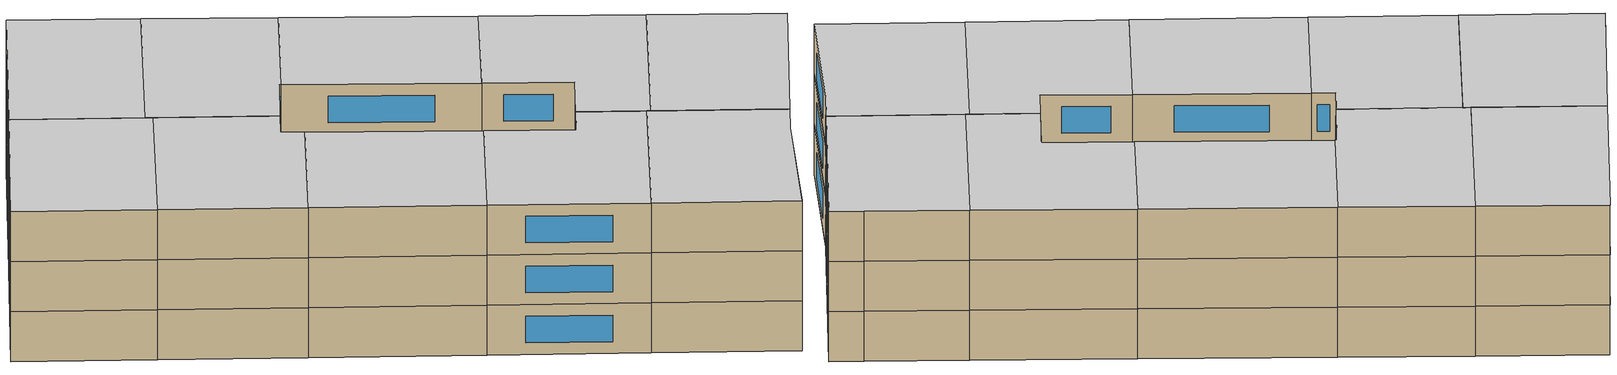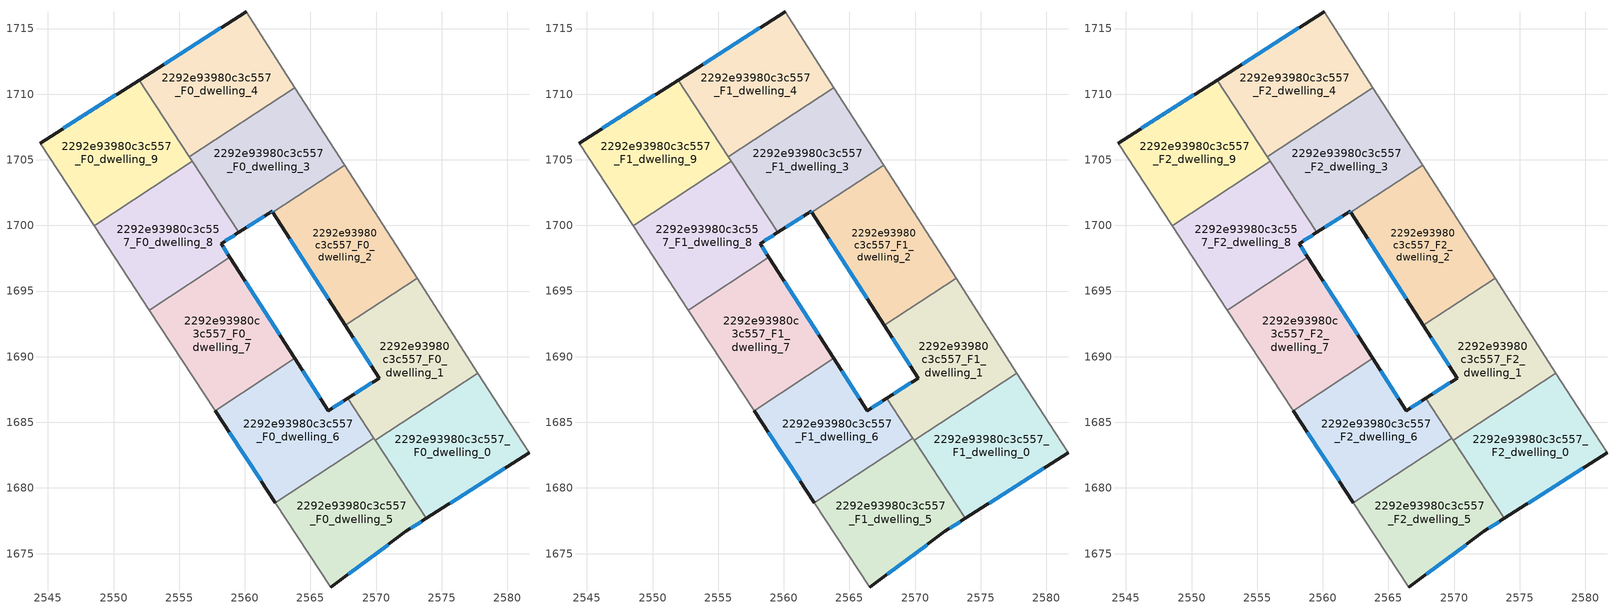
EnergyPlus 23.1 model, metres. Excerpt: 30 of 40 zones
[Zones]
2292e93980c3c557_F0_dwelling_0
 floor ground (EU_floor_Construction): 2577.75,1688.75 2580.68,1684.2 2581.65,1682.67 2573.82,1677.68 2569.93,1683.63 z0
 wall outside (EU_wall_Construction): 2573.82,1677.68 2581.65,1682.67 z0:3
 wall adiabatic (EU_wall_Construction): 2581.65,1682.67 2580.68,1684.2 2577.75,1688.75 z0:3
 wall to 2292e93980c3c557_F0_dwelling_5 (EU_wall_Construction): 2569.93,1683.63 2573.82,1677.68 z0:3
 wall to 2292e93980c3c557_F0_dwelling_1 (EU_wall_Construction): 2577.75,1688.75 2569.93,1683.63 z0:3
 window (EU_Window_Construction): 2575.66,1678.85 2579.81,1681.5 z0.7:2.3
2292e93980c3c557_F0_dwelling_1
 floor ground (EU_floor_Construction): 2573.13,1695.96 2577.75,1688.75 2569.93,1683.63 2567.83,1686.83 2570.24,1688.37 2567.66,1692.39 z0
 wall outside (EU_wall_Construction): 2567.66,1692.39 2570.24,1688.37 2567.83,1686.83 z0:3
 wall adiabatic (EU_wall_Construction): 2577.75,1688.75 2573.13,1695.96 z0:3
 wall to 2292e93980c3c557_F0_dwelling_2 (EU_wall_Construction): 2573.13,1695.96 2567.66,1692.39 z0:3
 wall to 2292e93980c3c557_F0_dwelling_6 (EU_wall_Construction): 2567.83,1686.83 2569.81,1683.8 z0:3
 wall to 2292e93980c3c557_F0_dwelling_5 (EU_wall_Construction): 2569.81,1683.8 2569.93,1683.63 z0:3
 window (EU_Window_Construction): 2569.67,1688.01 2568.39,1687.19 / 2568.27,1691.44 2569.63,1689.31 z0.7:2.3
2292e93980c3c557_F0_dwelling_2
 floor ground (EU_floor_Construction): 2567.6,1704.58 2573.13,1695.96 2567.66,1692.39 2562.14,1701 z0
 wall outside (EU_wall_Construction): 2562.14,1701 2567.66,1692.39 z0:3
 wall adiabatic (EU_wall_Construction): 2573.13,1695.96 2567.6,1704.58 z0:3
 wall to 2292e93980c3c557_F0_dwelling_3 (EU_wall_Construction): 2567.6,1704.58 2562.14,1701 z0:3
 window (EU_Window_Construction): 2563.44,1698.98 2566.37,1694.41 z0.7:2.3
2292e93980c3c557_F0_dwelling_3
 floor ground (EU_floor_Construction): 2563.81,1710.49 2567.6,1704.58 2562.14,1701 2562.08,1701.09 2559.55,1699.47 2555.78,1705.23 z0
 wall outside (EU_wall_Construction): 2559.55,1699.47 2562.08,1701.09 2562.14,1701 z0:3
 wall adiabatic (EU_wall_Construction): 2567.6,1704.58 2563.81,1710.49 z0:3
 wall to 2292e93980c3c557_F0_dwelling_4 (EU_wall_Construction): 2563.81,1710.49 2555.78,1705.23 z0:3
 wall to 2292e93980c3c557_F0_dwelling_8 (EU_wall_Construction): 2556.01,1704.88 2559.55,1699.47 z0:3
 wall to 2292e93980c3c557_F0_dwelling_9 (EU_wall_Construction): 2555.78,1705.23 2556.01,1704.88 z0:3
 window (EU_Window_Construction): 2562.1,1701.07 2562.13,1701.02 / 2560.14,1699.85 2561.49,1700.71 z0.7:2.3
2292e93980c3c557_F0_dwelling_4
 floor ground (EU_floor_Construction): 2560.1,1716.27 2563.81,1710.49 2555.78,1705.23 2551.95,1711.08 z0
 wall outside (EU_wall_Construction): 2560.1,1716.27 2551.95,1711.08 z0:3
 wall adiabatic (EU_wall_Construction): 2563.81,1710.49 2560.1,1716.27 z0:3
 wall to 2292e93980c3c557_F0_dwelling_9 (EU_wall_Construction): 2551.95,1711.08 2555.78,1705.23 z0:3
 window (EU_Window_Construction): 2558.18,1715.05 2553.86,1712.3 z0.7:2.3
2292e93980c3c557_F0_dwelling_5
 floor ground (EU_floor_Construction): 2569.81,1683.8 2573.82,1677.68 2572.26,1676.69 2566.54,1672.45 2562.32,1678.89 z0
 wall outside (EU_wall_Construction): 2566.54,1672.45 2572.26,1676.69 2573.82,1677.68 z0:3
 wall adiabatic (EU_wall_Construction): 2562.32,1678.89 2566.54,1672.45 z0:3
 wall to 2292e93980c3c557_F0_dwelling_6 (EU_wall_Construction): 2569.81,1683.8 2562.32,1678.89 z0:3
 window (EU_Window_Construction): 2572.63,1676.92 2573.46,1677.45 / 2567.89,1673.44 2570.92,1675.69 z0.7:2.3
2292e93980c3c557_F0_dwelling_6
 floor ground (EU_floor_Construction): 2567.83,1686.83 2569.81,1683.8 2562.32,1678.89 2557.73,1685.9 2563.81,1689.87 2566.36,1685.89 z0
 wall outside (EU_wall_Construction): 2567.83,1686.83 2566.36,1685.89 2563.81,1689.87 / 2557.73,1685.9 2562.32,1678.89 z0:3
 wall to 2292e93980c3c557_F0_dwelling_7 (EU_wall_Construction): 2563.81,1689.87 2557.73,1685.9 z0:3
 window (EU_Window_Construction): 2567.48,1686.61 2566.7,1686.11 / 2558.81,1684.25 2561.24,1680.54 / 2565.76,1686.83 2564.41,1688.94 z0.7:2.3
2292e93980c3c557_F0_dwelling_7
 floor ground (EU_floor_Construction): 2558.87,1697.58 2563.81,1689.87 2557.73,1685.9 2552.72,1693.55 z0
 wall outside (EU_wall_Construction): 2563.81,1689.87 2558.87,1697.58 z0:3
 wall adiabatic (EU_wall_Construction): 2552.72,1693.55 2557.73,1685.9 z0:3
 wall to 2292e93980c3c557_F0_dwelling_8 (EU_wall_Construction): 2558.87,1697.58 2552.72,1693.55 z0:3
 window (EU_Window_Construction): 2562.65,1691.68 2560.03,1695.77 z0.7:2.3
2292e93980c3c557_F0_dwelling_8
 floor ground (EU_floor_Construction): 2556.01,1704.88 2559.55,1699.47 2558.2,1698.62 2558.87,1697.58 2552.72,1693.55 2548.52,1699.98 z0
 wall outside (EU_wall_Construction): 2558.87,1697.58 2558.2,1698.62 2559.55,1699.47 z0:3
 wall adiabatic (EU_wall_Construction): 2548.52,1699.98 2552.72,1693.55 z0:3
 wall to 2292e93980c3c557_F0_dwelling_9 (EU_wall_Construction): 2556,1704.88 2548.51,1699.98 z0:3
 window (EU_Window_Construction): 2558.52,1698.82 2559.23,1699.27 / 2558.71,1697.82 2558.36,1698.37 z0.7:2.3
2292e93980c3c557_F0_dwelling_9
 floor ground (EU_floor_Construction): 2551.95,1711.08 2556.01,1704.88 2548.52,1699.98 2544.4,1706.26 z0
 wall outside (EU_wall_Construction): 2551.95,1711.08 2544.4,1706.26 z0:3
 wall adiabatic (EU_wall_Construction): 2544.4,1706.26 2548.52,1699.98 z0:3
 window (EU_Window_Construction): 2550.17,1709.95 2546.17,1707.39 z0.7:2.3
2292e93980c3c557_F1_dwelling_0
 floor to 2292e93980c3c557_F0_dwelling_0 (EU_floor_Construction): 2577.75,1688.75 2580.68,1684.2 2581.65,1682.67 2573.82,1677.68 2569.93,1683.63 z3
 wall outside (EU_wall_Construction): 2573.82,1677.68 2581.65,1682.67 z3:6
 wall adiabatic (EU_wall_Construction): 2581.65,1682.67 2580.68,1684.2 2577.75,1688.75 z3:6
 wall to 2292e93980c3c557_F1_dwelling_5 (EU_wall_Construction): 2569.93,1683.63 2573.82,1677.68 z3:6
 wall to 2292e93980c3c557_F1_dwelling_1 (EU_wall_Construction): 2577.75,1688.75 2569.93,1683.63 z3:6
 window (EU_Window_Construction): 2575.66,1678.85 2579.81,1681.5 z3.7:5.3
2292e93980c3c557_F1_dwelling_1
 floor to 2292e93980c3c557_F0_dwelling_1 (EU_floor_Construction): 2573.13,1695.96 2577.75,1688.75 2569.93,1683.63 2567.83,1686.83 2570.24,1688.37 2567.66,1692.39 z3
 wall outside (EU_wall_Construction): 2567.66,1692.39 2570.24,1688.37 2567.83,1686.83 z3:6
 wall adiabatic (EU_wall_Construction): 2577.75,1688.75 2573.13,1695.96 z3:6
 wall to 2292e93980c3c557_F1_dwelling_2 (EU_wall_Construction): 2573.13,1695.96 2567.66,1692.39 z3:6
 wall to 2292e93980c3c557_F1_dwelling_6 (EU_wall_Construction): 2567.83,1686.83 2569.81,1683.8 z3:6
 wall to 2292e93980c3c557_F1_dwelling_5 (EU_wall_Construction): 2569.81,1683.8 2569.93,1683.63 z3:6
 window (EU_Window_Construction): 2569.67,1688.01 2568.39,1687.19 / 2568.27,1691.44 2569.63,1689.31 z3.7:5.3
2292e93980c3c557_F1_dwelling_2
 floor to 2292e93980c3c557_F0_dwelling_2 (EU_floor_Construction): 2567.6,1704.58 2573.13,1695.96 2567.66,1692.39 2562.14,1701 z3
 wall outside (EU_wall_Construction): 2562.14,1701 2567.66,1692.39 z3:6
 wall adiabatic (EU_wall_Construction): 2573.13,1695.96 2567.6,1704.58 z3:6
 wall to 2292e93980c3c557_F1_dwelling_3 (EU_wall_Construction): 2567.6,1704.58 2562.14,1701 z3:6
 window (EU_Window_Construction): 2563.44,1698.98 2566.37,1694.41 z3.7:5.3
2292e93980c3c557_F1_dwelling_3
 floor to 2292e93980c3c557_F0_dwelling_3 (EU_floor_Construction): 2563.81,1710.49 2567.6,1704.58 2562.14,1701 2562.08,1701.09 2559.55,1699.47 2555.78,1705.23 z3
 wall outside (EU_wall_Construction): 2559.55,1699.47 2562.08,1701.09 2562.14,1701 z3:6
 wall adiabatic (EU_wall_Construction): 2567.6,1704.58 2563.81,1710.49 z3:6
 wall to 2292e93980c3c557_F1_dwelling_4 (EU_wall_Construction): 2563.81,1710.49 2555.78,1705.23 z3:6
 wall to 2292e93980c3c557_F1_dwelling_8 (EU_wall_Construction): 2556.01,1704.88 2559.55,1699.47 z3:6
 wall to 2292e93980c3c557_F1_dwelling_9 (EU_wall_Construction): 2555.78,1705.23 2556.01,1704.88 z3:6
 window (EU_Window_Construction): 2562.1,1701.07 2562.13,1701.02 / 2560.14,1699.85 2561.49,1700.71 z3.7:5.3
2292e93980c3c557_F1_dwelling_4
 floor to 2292e93980c3c557_F0_dwelling_4 (EU_floor_Construction): 2560.1,1716.27 2563.81,1710.49 2555.78,1705.23 2551.95,1711.08 z3
 wall outside (EU_wall_Construction): 2560.1,1716.27 2551.95,1711.08 z3:6
 wall adiabatic (EU_wall_Construction): 2563.81,1710.49 2560.1,1716.27 z3:6
 wall to 2292e93980c3c557_F1_dwelling_9 (EU_wall_Construction): 2551.95,1711.08 2555.78,1705.23 z3:6
 window (EU_Window_Construction): 2558.18,1715.05 2553.86,1712.3 z3.7:5.3
2292e93980c3c557_F1_dwelling_5
 floor to 2292e93980c3c557_F0_dwelling_5 (EU_floor_Construction): 2569.81,1683.8 2573.82,1677.68 2572.26,1676.69 2566.54,1672.45 2562.32,1678.89 z3
 wall outside (EU_wall_Construction): 2566.54,1672.45 2572.26,1676.69 2573.82,1677.68 z3:6
 wall adiabatic (EU_wall_Construction): 2562.32,1678.89 2566.54,1672.45 z3:6
 wall to 2292e93980c3c557_F1_dwelling_6 (EU_wall_Construction): 2569.81,1683.8 2562.32,1678.89 z3:6
 window (EU_Window_Construction): 2572.63,1676.92 2573.46,1677.45 / 2567.89,1673.44 2570.92,1675.69 z3.7:5.3
2292e93980c3c557_F1_dwelling_6
 floor to 2292e93980c3c557_F0_dwelling_6 (EU_floor_Construction): 2567.83,1686.83 2569.81,1683.8 2562.32,1678.89 2557.73,1685.9 2563.81,1689.87 2566.36,1685.89 z3
 wall outside (EU_wall_Construction): 2567.83,1686.83 2566.36,1685.89 2563.81,1689.87 / 2557.73,1685.9 2562.32,1678.89 z3:6
 wall to 2292e93980c3c557_F1_dwelling_7 (EU_wall_Construction): 2563.81,1689.87 2557.73,1685.9 z3:6
 window (EU_Window_Construction): 2567.48,1686.61 2566.7,1686.11 / 2558.81,1684.25 2561.24,1680.54 / 2565.76,1686.83 2564.41,1688.94 z3.7:5.3
2292e93980c3c557_F1_dwelling_7
 floor to 2292e93980c3c557_F0_dwelling_7 (EU_floor_Construction): 2558.87,1697.58 2563.81,1689.87 2557.73,1685.9 2552.72,1693.55 z3
 wall outside (EU_wall_Construction): 2563.81,1689.87 2558.87,1697.58 z3:6
 wall adiabatic (EU_wall_Construction): 2552.72,1693.55 2557.73,1685.9 z3:6
 wall to 2292e93980c3c557_F1_dwelling_8 (EU_wall_Construction): 2558.87,1697.58 2552.72,1693.55 z3:6
 window (EU_Window_Construction): 2562.65,1691.68 2560.03,1695.77 z3.7:5.3
2292e93980c3c557_F1_dwelling_8
 floor to 2292e93980c3c557_F0_dwelling_8 (EU_floor_Construction): 2556,1704.88 2559.55,1699.47 2558.2,1698.62 2558.87,1697.58 2552.72,1693.55 2548.51,1699.98 z3
 wall outside (EU_wall_Construction): 2558.87,1697.58 2558.2,1698.62 2559.55,1699.47 z3:6
 wall adiabatic (EU_wall_Construction): 2548.52,1699.98 2552.72,1693.55 z3:6
 wall to 2292e93980c3c557_F1_dwelling_9 (EU_wall_Construction): 2556,1704.88 2548.51,1699.98 z3:6
 window (EU_Window_Construction): 2558.52,1698.82 2559.23,1699.27 / 2558.71,1697.82 2558.36,1698.37 z3.7:5.3
2292e93980c3c557_F1_dwelling_9
 floor to 2292e93980c3c557_F0_dwelling_9 (EU_floor_Construction): 2551.95,1711.08 2556,1704.88 2548.51,1699.98 2544.4,1706.26 z3
 wall outside (EU_wall_Construction): 2551.95,1711.08 2544.4,1706.26 z3:6
 wall adiabatic (EU_wall_Construction): 2544.4,1706.26 2548.52,1699.98 z3:6
 window (EU_Window_Construction): 2550.17,1709.95 2546.17,1707.39 z3.7:5.3
2292e93980c3c557_F2_dwelling_0
 floor to 2292e93980c3c557_F1_dwelling_0 (EU_floor_Construction): 2577.75,1688.75 2580.68,1684.2 2581.65,1682.67 2573.82,1677.68 2569.93,1683.63 z6
 wall outside (EU_wall_Construction): 2573.82,1677.68 2581.65,1682.67 z6:9
 wall adiabatic (EU_wall_Construction): 2581.65,1682.67 2580.68,1684.2 2577.75,1688.75 z6:9
 wall to 2292e93980c3c557_F2_dwelling_5 (EU_wall_Construction): 2569.93,1683.63 2573.82,1677.68 z6:9
 wall to 2292e93980c3c557_F2_dwelling_1 (EU_wall_Construction): 2577.75,1688.75 2569.93,1683.63 z6:9
 window (EU_Window_Construction): 2575.66,1678.85 2579.81,1681.5 z6.7:8.3
 ceiling to 2292e93980c3c557_F3_dwelling_0 (EU_floor_Construction): 2581.65,1682.67 2580.68,1684.2 2577.75,1688.75 2569.93,1683.63 2573.82,1677.68 z9
2292e93980c3c557_F2_dwelling_1
 floor to 2292e93980c3c557_F1_dwelling_1 (EU_floor_Construction): 2573.13,1695.96 2577.75,1688.75 2569.93,1683.63 2567.83,1686.83 2570.24,1688.37 2567.66,1692.39 z6
 wall outside (EU_wall_Construction): 2567.66,1692.39 2570.24,1688.37 2567.83,1686.83 z6:9
 wall adiabatic (EU_wall_Construction): 2577.75,1688.75 2573.13,1695.96 z6:9
 wall to 2292e93980c3c557_F2_dwelling_2 (EU_wall_Construction): 2573.13,1695.96 2567.66,1692.39 z6:9
 wall to 2292e93980c3c557_F2_dwelling_6 (EU_wall_Construction): 2567.83,1686.83 2569.81,1683.8 z6:9
 wall to 2292e93980c3c557_F2_dwelling_5 (EU_wall_Construction): 2569.81,1683.8 2569.93,1683.63 z6:9
 window (EU_Window_Construction): 2569.67,1688.01 2568.39,1687.19 / 2568.27,1691.44 2569.63,1689.31 z6.7:8.3
 ceiling to 2292e93980c3c557_F3_dwelling_1 (EU_floor_Construction): 2577.75,1688.75 2573.13,1695.96 2567.66,1692.39 2570.24,1688.37 2567.83,1686.83 2569.93,1683.63 z9
2292e93980c3c557_F2_dwelling_2
 floor to 2292e93980c3c557_F1_dwelling_2 (EU_floor_Construction): 2567.6,1704.58 2573.13,1695.96 2567.66,1692.39 2562.14,1701 z6
 wall outside (EU_wall_Construction): 2562.14,1701 2567.66,1692.39 z6:9
 wall adiabatic (EU_wall_Construction): 2573.13,1695.96 2567.6,1704.58 z6:9
 wall to 2292e93980c3c557_F2_dwelling_3 (EU_wall_Construction): 2567.6,1704.58 2562.14,1701 z6:9
 window (EU_Window_Construction): 2563.44,1698.98 2566.37,1694.41 z6.7:8.3
 ceiling to 2292e93980c3c557_F3_dwelling_2 (EU_floor_Construction): 2573.13,1695.96 2567.6,1704.58 2562.14,1701 2567.66,1692.39 z9
2292e93980c3c557_F2_dwelling_3
 floor to 2292e93980c3c557_F1_dwelling_3 (EU_floor_Construction): 2563.81,1710.49 2567.6,1704.58 2562.14,1701 2562.08,1701.09 2559.55,1699.47 2555.78,1705.23 z6
 wall outside (EU_wall_Construction): 2559.55,1699.47 2562.08,1701.09 2562.14,1701 z6:9
 wall adiabatic (EU_wall_Construction): 2567.6,1704.58 2563.81,1710.49 z6:9
 wall to 2292e93980c3c557_F2_dwelling_4 (EU_wall_Construction): 2563.81,1710.49 2555.78,1705.23 z6:9
 wall to 2292e93980c3c557_F2_dwelling_8 (EU_wall_Construction): 2556.01,1704.88 2559.55,1699.47 z6:9
 wall to 2292e93980c3c557_F2_dwelling_9 (EU_wall_Construction): 2555.78,1705.23 2556.01,1704.88 z6:9
 window (EU_Window_Construction): 2562.1,1701.07 2562.13,1701.02 / 2560.14,1699.85 2561.49,1700.71 z6.7:8.3
 ceiling to 2292e93980c3c557_F3_dwelling_3 (EU_floor_Construction): 2567.6,1704.58 2563.81,1710.49 2555.78,1705.23 2559.55,1699.47 2562.08,1701.09 2562.14,1701 z9
2292e93980c3c557_F2_dwelling_4
 floor to 2292e93980c3c557_F1_dwelling_4 (EU_floor_Construction): 2560.1,1716.27 2563.81,1710.49 2555.78,1705.23 2551.95,1711.08 z6
 wall outside (EU_wall_Construction): 2560.1,1716.27 2551.95,1711.08 z6:9
 wall adiabatic (EU_wall_Construction): 2563.81,1710.49 2560.1,1716.27 z6:9
 wall to 2292e93980c3c557_F2_dwelling_9 (EU_wall_Construction): 2551.95,1711.08 2555.78,1705.23 z6:9
 window (EU_Window_Construction): 2558.18,1715.05 2553.86,1712.3 z6.7:8.3
 ceiling to 2292e93980c3c557_F3_dwelling_4 (EU_floor_Construction): 2563.81,1710.49 2560.1,1716.27 2551.95,1711.08 2555.78,1705.23 z9
2292e93980c3c557_F2_dwelling_5
 floor to 2292e93980c3c557_F1_dwelling_5 (EU_floor_Construction): 2569.81,1683.8 2573.82,1677.68 2572.26,1676.69 2566.54,1672.45 2562.32,1678.89 z6
 wall outside (EU_wall_Construction): 2566.54,1672.45 2572.26,1676.69 2573.82,1677.68 z6:9
 wall adiabatic (EU_wall_Construction): 2562.32,1678.89 2566.54,1672.45 z6:9
 wall to 2292e93980c3c557_F2_dwelling_6 (EU_wall_Construction): 2569.81,1683.8 2562.32,1678.89 z6:9
 window (EU_Window_Construction): 2572.63,1676.92 2573.46,1677.45 / 2567.89,1673.44 2570.92,1675.69 z6.7:8.3
 ceiling to 2292e93980c3c557_F3_dwelling_5 (EU_floor_Construction): 2572.26,1676.69 2573.82,1677.68 2569.81,1683.8 2562.32,1678.89 2566.54,1672.45 z9
2292e93980c3c557_F2_dwelling_6
 floor to 2292e93980c3c557_F1_dwelling_6 (EU_floor_Construction): 2567.83,1686.83 2569.81,1683.8 2562.32,1678.89 2557.73,1685.9 2563.81,1689.87 2566.36,1685.89 z6
 wall outside (EU_wall_Construction): 2567.83,1686.83 2566.36,1685.89 2563.81,1689.87 / 2557.73,1685.9 2562.32,1678.89 z6:9
 wall to 2292e93980c3c557_F2_dwelling_7 (EU_wall_Construction): 2563.81,1689.87 2557.73,1685.9 z6:9
 window (EU_Window_Construction): 2567.48,1686.61 2566.7,1686.11 / 2558.81,1684.25 2561.24,1680.54 / 2565.76,1686.83 2564.41,1688.94 z6.7:8.3
 ceiling to 2292e93980c3c557_F3_dwelling_6 (EU_floor_Construction): 2569.81,1683.8 2567.83,1686.83 2566.36,1685.89 2563.81,1689.87 2557.73,1685.9 2562.32,1678.89 z9
2292e93980c3c557_F2_dwelling_7
 floor to 2292e93980c3c557_F1_dwelling_7 (EU_floor_Construction): 2558.87,1697.58 2563.81,1689.87 2557.73,1685.9 2552.72,1693.55 z6
 wall outside (EU_wall_Construction): 2563.81,1689.87 2558.87,1697.58 z6:9
 wall adiabatic (EU_wall_Construction): 2552.72,1693.55 2557.73,1685.9 z6:9
 wall to 2292e93980c3c557_F2_dwelling_8 (EU_wall_Construction): 2558.87,1697.58 2552.72,1693.55 z6:9
 window (EU_Window_Construction): 2562.65,1691.68 2560.03,1695.77 z6.7:8.3
 ceiling to 2292e93980c3c557_F3_dwelling_7 (EU_floor_Construction): 2563.81,1689.87 2558.87,1697.58 2552.72,1693.55 2557.73,1685.9 z9
2292e93980c3c557_F2_dwelling_8
 floor to 2292e93980c3c557_F1_dwelling_8 (EU_floor_Construction): 2556,1704.88 2559.55,1699.47 2558.2,1698.62 2558.87,1697.58 2552.72,1693.55 2548.51,1699.98 z6
 wall outside (EU_wall_Construction): 2558.87,1697.58 2558.2,1698.62 2559.55,1699.47 z6:9
 wall adiabatic (EU_wall_Construction): 2548.52,1699.98 2552.72,1693.55 z6:9
 wall to 2292e93980c3c557_F2_dwelling_9 (EU_wall_Construction): 2556,1704.88 2548.51,1699.98 z6:9
 window (EU_Window_Construction): 2558.52,1698.82 2559.23,1699.27 / 2558.71,1697.82 2558.36,1698.37 z6.7:8.3
 ceiling to 2292e93980c3c557_F3_dwelling_8 (EU_floor_Construction): 2558.87,1697.58 2558.2,1698.62 2559.55,1699.47 2556,1704.88 2548.51,1699.98 2552.72,1693.55 z9
2292e93980c3c557_F2_dwelling_9
 floor to 2292e93980c3c557_F1_dwelling_9 (EU_floor_Construction): 2551.95,1711.08 2556,1704.88 2548.51,1699.98 2544.4,1706.26 z6
 wall outside (EU_wall_Construction): 2551.95,1711.08 2544.4,1706.26 z6:9
 wall adiabatic (EU_wall_Construction): 2544.4,1706.26 2548.52,1699.98 z6:9
 window (EU_Window_Construction): 2550.17,1709.95 2546.17,1707.39 z6.7:8.3
 ceiling to 2292e93980c3c557_F3_dwelling_9 (EU_floor_Construction): 2556,1704.88 2551.95,1711.08 2544.4,1706.26 2548.51,1699.98 z9
[Building]
EU S2 Campaign: North Axis=0; Terrain=City; Solar Distribution=FullExterior
[Site:Location]
Budapest.Ferenc.Liszt.Intl.AP: Latitude=47.437; Longitude=19.256; Time Zone=1; Elevation=185
[SizingPeriod:WeatherFileDays]
AnnualSizingPeriod: Begin Month=1; Begin Day of Month=1; End Month=12; End Day of Month=31; Day of Week for Start Day=Monday; Use Weather File Daylight Saving Period=No; Use Weather File Rain and Snow Indicators=No
[MATERIAL]
EU_InternalMass_Material: Roughness=MediumRough; Thickness=0.1; Conductivity=1; Density=1800; Specific Heat=900; Thermal Absorptance=0.9; Solar Absorptance=0.7; Visible Absorptance=0.7
[MATERIAL:NOMASS] Roughness=MediumRough; Thermal Absorptance=0.9; Solar Absorptance=0.7; Visible Absorptance=0.7
Name | Thermal Resistance
EU_wall_NoMass | 0.832559
EU_floor_NoMass | 0.872794
[WINDOWMATERIAL:SIMPLEGLAZINGSYSTEM]
EU_Window_SimpleGlazing: UFactor=2.79869; Solar Heat Gain Coefficient=0.75; Visible Transmittance=0.75
[CONSTRUCTION]
EU_wall_Construction: EU_wall_NoMass
EU_floor_Construction: EU_floor_NoMass
EU_Window_Construction: EU_Window_SimpleGlazing
EU_InternalMass_Construction: EU_InternalMass_Material
[ZONE] Type=1; Multiplier=1; Ceiling Height=autocalculate; Floor Area=autocalculate; Part of Total Floor Area=Yes
Name | Volume
2292e93980c3c557_F0_dwelling_0; 2292e93980c3c557_F1_dwelling_0; 2292e93980c3c557_F2_dwelling_0; 2292e93980c3c557_F0_dwelling_9; 2292e93980c3c557_F1_dwelling_9; 2292e93980c3c557_F2_dwelling_9 | 200.407
2292e93980c3c557_F0_dwelling_1; 2292e93980c3c557_F1_dwelling_1; 2292e93980c3c557_F2_dwelling_1 | 200.419
2292e93980c3c557_F0_dwelling_2; 2292e93980c3c557_F1_dwelling_2; 2292e93980c3c557_F2_dwelling_2 | 200.412
2292e93980c3c557_F0_dwelling_3; 2292e93980c3c557_F1_dwelling_3; 2292e93980c3c557_F2_dwelling_3 | 200.387
2292e93980c3c557_F0_dwelling_4; 2292e93980c3c557_F1_dwelling_4; 2292e93980c3c557_F2_dwelling_4 | 200.405
2292e93980c3c557_F0_dwelling_5; 2292e93980c3c557_F1_dwelling_5; 2292e93980c3c557_F2_dwelling_5 | 200.402
2292e93980c3c557_F0_dwelling_6 | 200.428
2292e93980c3c557_F1_dwelling_6; 2292e93980c3c557_F2_dwelling_6 | 200.429
2292e93980c3c557_F0_dwelling_7; 2292e93980c3c557_F1_dwelling_7; 2292e93980c3c557_F2_dwelling_7 | 200.408
2292e93980c3c557_F0_dwelling_8; 2292e93980c3c557_F1_dwelling_8; 2292e93980c3c557_F2_dwelling_8 | 200.413
[INTERNALMASS] Construction=EU_InternalMass_Construction
Name | Zone or ZoneList | Surface Area
2292e93980c3c557_F0_dwelling_0_EU_InternalMass | 2292e93980c3c557_F0_dwelling_0 | 66.8023
2292e93980c3c557_F0_dwelling_1_EU_InternalMass | 2292e93980c3c557_F0_dwelling_1 | 66.8062
2292e93980c3c557_F0_dwelling_2_EU_InternalMass | 2292e93980c3c557_F0_dwelling_2 | 66.8042
2292e93980c3c557_F0_dwelling_3_EU_InternalMass | 2292e93980c3c557_F0_dwelling_3 | 66.7956
2292e93980c3c557_F0_dwelling_4_EU_InternalMass | 2292e93980c3c557_F0_dwelling_4 | 66.8015
2292e93980c3c557_F0_dwelling_5_EU_InternalMass | 2292e93980c3c557_F0_dwelling_5 | 66.8006
2292e93980c3c557_F0_dwelling_6_EU_InternalMass | 2292e93980c3c557_F0_dwelling_6 | 66.8096
2292e93980c3c557_F0_dwelling_7_EU_InternalMass | 2292e93980c3c557_F0_dwelling_7 | 66.8028
2292e93980c3c557_F0_dwelling_8_EU_InternalMass | 2292e93980c3c557_F0_dwelling_8 | 66.8043
2292e93980c3c557_F0_dwelling_9_EU_InternalMass | 2292e93980c3c557_F0_dwelling_9 | 66.8024
2292e93980c3c557_F1_dwelling_0_EU_InternalMass | 2292e93980c3c557_F1_dwelling_0 | 66.8023
2292e93980c3c557_F1_dwelling_1_EU_InternalMass | 2292e93980c3c557_F1_dwelling_1 | 66.8062
2292e93980c3c557_F1_dwelling_2_EU_InternalMass | 2292e93980c3c557_F1_dwelling_2 | 66.8042
2292e93980c3c557_F1_dwelling_3_EU_InternalMass | 2292e93980c3c557_F1_dwelling_3 | 66.7956
2292e93980c3c557_F1_dwelling_4_EU_InternalMass | 2292e93980c3c557_F1_dwelling_4 | 66.8015
2292e93980c3c557_F1_dwelling_5_EU_InternalMass | 2292e93980c3c557_F1_dwelling_5 | 66.8006
2292e93980c3c557_F1_dwelling_6_EU_InternalMass | 2292e93980c3c557_F1_dwelling_6 | 66.8096
2292e93980c3c557_F1_dwelling_7_EU_InternalMass | 2292e93980c3c557_F1_dwelling_7 | 66.8028
2292e93980c3c557_F1_dwelling_8_EU_InternalMass | 2292e93980c3c557_F1_dwelling_8 | 66.8043
2292e93980c3c557_F1_dwelling_9_EU_InternalMass | 2292e93980c3c557_F1_dwelling_9 | 66.8024
2292e93980c3c557_F2_dwelling_0_EU_InternalMass | 2292e93980c3c557_F2_dwelling_0 | 66.8023
2292e93980c3c557_F2_dwelling_1_EU_InternalMass | 2292e93980c3c557_F2_dwelling_1 | 66.8062
2292e93980c3c557_F2_dwelling_2_EU_InternalMass | 2292e93980c3c557_F2_dwelling_2 | 66.8042
2292e93980c3c557_F2_dwelling_3_EU_InternalMass | 2292e93980c3c557_F2_dwelling_3 | 66.7956
2292e93980c3c557_F2_dwelling_4_EU_InternalMass | 2292e93980c3c557_F2_dwelling_4 | 66.8015
2292e93980c3c557_F2_dwelling_5_EU_InternalMass | 2292e93980c3c557_F2_dwelling_5 | 66.8006
2292e93980c3c557_F2_dwelling_6_EU_InternalMass | 2292e93980c3c557_F2_dwelling_6 | 66.8096
2292e93980c3c557_F2_dwelling_7_EU_InternalMass | 2292e93980c3c557_F2_dwelling_7 | 66.8028
2292e93980c3c557_F2_dwelling_8_EU_InternalMass | 2292e93980c3c557_F2_dwelling_8 | 66.8043
2292e93980c3c557_F2_dwelling_9_EU_InternalMass | 2292e93980c3c557_F2_dwelling_9 | 66.8024
[OTHEREQUIPMENT] Fuel Type=Electricity; Design Level Calculation Method=Watts/Area; Power per Zone Floor Area=1; Fraction Latent=0; Fraction Radiant=0; Fraction Lost=0; Carbon Dioxide Generation Rate=0; EndUse Subcategory=EU_Step8_InternalGains
Name | Zone or ZoneList or Space or SpaceList | Schedule
EU_Step8_InternalGain_2292e93980c3c557_F0_dwelling_0_f000 | 2292e93980c3c557_F0_dwelling_0 | EU_Step8_GainSchedule_2292e93980c3c557_F0_dwelling_0_f000
EU_Step8_InternalGain_2292e93980c3c557_F0_dwelling_1_f000 | 2292e93980c3c557_F0_dwelling_1 | EU_Step8_GainSchedule_2292e93980c3c557_F0_dwelling_1_f000
EU_Step8_InternalGain_2292e93980c3c557_F0_dwelling_2_f000 | 2292e93980c3c557_F0_dwelling_2 | EU_Step8_GainSchedule_2292e93980c3c557_F0_dwelling_2_f000
EU_Step8_InternalGain_2292e93980c3c557_F0_dwelling_3_f000 | 2292e93980c3c557_F0_dwelling_3 | EU_Step8_GainSchedule_2292e93980c3c557_F0_dwelling_3_f000
EU_Step8_InternalGain_2292e93980c3c557_F0_dwelling_4_f000 | 2292e93980c3c557_F0_dwelling_4 | EU_Step8_GainSchedule_2292e93980c3c557_F0_dwelling_4_f000
EU_Step8_InternalGain_2292e93980c3c557_F0_dwelling_5_f000 | 2292e93980c3c557_F0_dwelling_5 | EU_Step8_GainSchedule_2292e93980c3c557_F0_dwelling_5_f000
EU_Step8_InternalGain_2292e93980c3c557_F0_dwelling_6_f000 | 2292e93980c3c557_F0_dwelling_6 | EU_Step8_GainSchedule_2292e93980c3c557_F0_dwelling_6_f000
EU_Step8_InternalGain_2292e93980c3c557_F0_dwelling_7_f000 | 2292e93980c3c557_F0_dwelling_7 | EU_Step8_GainSchedule_2292e93980c3c557_F0_dwelling_7_f000
EU_Step8_InternalGain_2292e93980c3c557_F0_dwelling_8_f000 | 2292e93980c3c557_F0_dwelling_8 | EU_Step8_GainSchedule_2292e93980c3c557_F0_dwelling_8_f000
EU_Step8_InternalGain_2292e93980c3c557_F0_dwelling_9_f000 | 2292e93980c3c557_F0_dwelling_9 | EU_Step8_GainSchedule_2292e93980c3c557_F0_dwelling_9_f000
EU_Step8_InternalGain_2292e93980c3c557_F1_dwelling_0_f000 | 2292e93980c3c557_F1_dwelling_0 | EU_Step8_GainSchedule_2292e93980c3c557_F1_dwelling_0_f000
EU_Step8_InternalGain_2292e93980c3c557_F1_dwelling_1_f000 | 2292e93980c3c557_F1_dwelling_1 | EU_Step8_GainSchedule_2292e93980c3c557_F1_dwelling_1_f000
EU_Step8_InternalGain_2292e93980c3c557_F1_dwelling_2_f000 | 2292e93980c3c557_F1_dwelling_2 | EU_Step8_GainSchedule_2292e93980c3c557_F1_dwelling_2_f000
EU_Step8_InternalGain_2292e93980c3c557_F1_dwelling_3_f000 | 2292e93980c3c557_F1_dwelling_3 | EU_Step8_GainSchedule_2292e93980c3c557_F1_dwelling_3_f000
EU_Step8_InternalGain_2292e93980c3c557_F1_dwelling_4_f000 | 2292e93980c3c557_F1_dwelling_4 | EU_Step8_GainSchedule_2292e93980c3c557_F1_dwelling_4_f000
EU_Step8_InternalGain_2292e93980c3c557_F1_dwelling_5_f000 | 2292e93980c3c557_F1_dwelling_5 | EU_Step8_GainSchedule_2292e93980c3c557_F1_dwelling_5_f000
EU_Step8_InternalGain_2292e93980c3c557_F1_dwelling_6_f000 | 2292e93980c3c557_F1_dwelling_6 | EU_Step8_GainSchedule_2292e93980c3c557_F1_dwelling_6_f000
EU_Step8_InternalGain_2292e93980c3c557_F1_dwelling_7_f000 | 2292e93980c3c557_F1_dwelling_7 | EU_Step8_GainSchedule_2292e93980c3c557_F1_dwelling_7_f000
EU_Step8_InternalGain_2292e93980c3c557_F1_dwelling_8_f000 | 2292e93980c3c557_F1_dwelling_8 | EU_Step8_GainSchedule_2292e93980c3c557_F1_dwelling_8_f000
EU_Step8_InternalGain_2292e93980c3c557_F1_dwelling_9_f000 | 2292e93980c3c557_F1_dwelling_9 | EU_Step8_GainSchedule_2292e93980c3c557_F1_dwelling_9_f000
EU_Step8_InternalGain_2292e93980c3c557_F2_dwelling_0_f000 | 2292e93980c3c557_F2_dwelling_0 | EU_Step8_GainSchedule_2292e93980c3c557_F2_dwelling_0_f000
EU_Step8_InternalGain_2292e93980c3c557_F2_dwelling_1_f000 | 2292e93980c3c557_F2_dwelling_1 | EU_Step8_GainSchedule_2292e93980c3c557_F2_dwelling_1_f000
EU_Step8_InternalGain_2292e93980c3c557_F2_dwelling_2_f000 | 2292e93980c3c557_F2_dwelling_2 | EU_Step8_GainSchedule_2292e93980c3c557_F2_dwelling_2_f000
EU_Step8_InternalGain_2292e93980c3c557_F2_dwelling_3_f000 | 2292e93980c3c557_F2_dwelling_3 | EU_Step8_GainSchedule_2292e93980c3c557_F2_dwelling_3_f000
EU_Step8_InternalGain_2292e93980c3c557_F2_dwelling_4_f000 | 2292e93980c3c557_F2_dwelling_4 | EU_Step8_GainSchedule_2292e93980c3c557_F2_dwelling_4_f000
EU_Step8_InternalGain_2292e93980c3c557_F2_dwelling_5_f000 | 2292e93980c3c557_F2_dwelling_5 | EU_Step8_GainSchedule_2292e93980c3c557_F2_dwelling_5_f000
EU_Step8_InternalGain_2292e93980c3c557_F2_dwelling_6_f000 | 2292e93980c3c557_F2_dwelling_6 | EU_Step8_GainSchedule_2292e93980c3c557_F2_dwelling_6_f000
EU_Step8_InternalGain_2292e93980c3c557_F2_dwelling_7_f000 | 2292e93980c3c557_F2_dwelling_7 | EU_Step8_GainSchedule_2292e93980c3c557_F2_dwelling_7_f000
EU_Step8_InternalGain_2292e93980c3c557_F2_dwelling_8_f000 | 2292e93980c3c557_F2_dwelling_8 | EU_Step8_GainSchedule_2292e93980c3c557_F2_dwelling_8_f000
EU_Step8_InternalGain_2292e93980c3c557_F2_dwelling_9_f000 | 2292e93980c3c557_F2_dwelling_9 | EU_Step8_GainSchedule_2292e93980c3c557_F2_dwelling_9_f000
[ZONEVENTILATION:DESIGNFLOWRATE] Schedule=EU_AlwaysOn; Design Flow Rate Calculation Method=AirChanges/Hour; Air Changes per Hour=0.475469; Ventilation Type=Natural; Fan Pressure Rise=0; Fan Total Efficiency=1; Constant Term Coefficient=1; Temperature Term Coefficient=0; Velocity Term Coefficient=0; Velocity Squared Term Coefficient=0; Minimum Indoor Temperature=-100; Maximum Indoor Temperature=100; Delta Temperature=-100; Minimum Outdoor Temperature=-100; Maximum Outdoor Temperature=100; Maximum Wind Speed=40
Name | Zone or ZoneList or Space or SpaceList
EU_ConstantAir_2292e93980c3c557_F0_dwelling_0 | 2292e93980c3c557_F0_dwelling_0
EU_ConstantAir_2292e93980c3c557_F0_dwelling_1 | 2292e93980c3c557_F0_dwelling_1
EU_ConstantAir_2292e93980c3c557_F0_dwelling_2 | 2292e93980c3c557_F0_dwelling_2
EU_ConstantAir_2292e93980c3c557_F0_dwelling_3 | 2292e93980c3c557_F0_dwelling_3
EU_ConstantAir_2292e93980c3c557_F0_dwelling_4 | 2292e93980c3c557_F0_dwelling_4
EU_ConstantAir_2292e93980c3c557_F0_dwelling_5 | 2292e93980c3c557_F0_dwelling_5
EU_ConstantAir_2292e93980c3c557_F0_dwelling_6 | 2292e93980c3c557_F0_dwelling_6
EU_ConstantAir_2292e93980c3c557_F0_dwelling_7 | 2292e93980c3c557_F0_dwelling_7
EU_ConstantAir_2292e93980c3c557_F0_dwelling_8 | 2292e93980c3c557_F0_dwelling_8
EU_ConstantAir_2292e93980c3c557_F0_dwelling_9 | 2292e93980c3c557_F0_dwelling_9
EU_ConstantAir_2292e93980c3c557_F1_dwelling_0 | 2292e93980c3c557_F1_dwelling_0
EU_ConstantAir_2292e93980c3c557_F1_dwelling_1 | 2292e93980c3c557_F1_dwelling_1
EU_ConstantAir_2292e93980c3c557_F1_dwelling_2 | 2292e93980c3c557_F1_dwelling_2
EU_ConstantAir_2292e93980c3c557_F1_dwelling_3 | 2292e93980c3c557_F1_dwelling_3
EU_ConstantAir_2292e93980c3c557_F1_dwelling_4 | 2292e93980c3c557_F1_dwelling_4
EU_ConstantAir_2292e93980c3c557_F1_dwelling_5 | 2292e93980c3c557_F1_dwelling_5
EU_ConstantAir_2292e93980c3c557_F1_dwelling_6 | 2292e93980c3c557_F1_dwelling_6
EU_ConstantAir_2292e93980c3c557_F1_dwelling_7 | 2292e93980c3c557_F1_dwelling_7
EU_ConstantAir_2292e93980c3c557_F1_dwelling_8 | 2292e93980c3c557_F1_dwelling_8
EU_ConstantAir_2292e93980c3c557_F1_dwelling_9 | 2292e93980c3c557_F1_dwelling_9
EU_ConstantAir_2292e93980c3c557_F2_dwelling_0 | 2292e93980c3c557_F2_dwelling_0
EU_ConstantAir_2292e93980c3c557_F2_dwelling_1 | 2292e93980c3c557_F2_dwelling_1
EU_ConstantAir_2292e93980c3c557_F2_dwelling_2 | 2292e93980c3c557_F2_dwelling_2
EU_ConstantAir_2292e93980c3c557_F2_dwelling_3 | 2292e93980c3c557_F2_dwelling_3
EU_ConstantAir_2292e93980c3c557_F2_dwelling_4 | 2292e93980c3c557_F2_dwelling_4
EU_ConstantAir_2292e93980c3c557_F2_dwelling_5 | 2292e93980c3c557_F2_dwelling_5
EU_ConstantAir_2292e93980c3c557_F2_dwelling_6 | 2292e93980c3c557_F2_dwelling_6
EU_ConstantAir_2292e93980c3c557_F2_dwelling_7 | 2292e93980c3c557_F2_dwelling_7
EU_ConstantAir_2292e93980c3c557_F2_dwelling_8 | 2292e93980c3c557_F2_dwelling_8
EU_ConstantAir_2292e93980c3c557_F2_dwelling_9 | 2292e93980c3c557_F2_dwelling_9
[HVACTEMPLATE:THERMOSTAT] Constant Heating Setpoint=20; Constant Cooling Setpoint=50
EU_HeatOnly_2292e93980c3c557_F0_dwelling_0; EU_HeatOnly_2292e93980c3c557_F0_dwelling_1; EU_HeatOnly_2292e93980c3c557_F0_dwelling_2; EU_HeatOnly_2292e93980c3c557_F0_dwelling_3; EU_HeatOnly_2292e93980c3c557_F0_dwelling_4; EU_HeatOnly_2292e93980c3c557_F0_dwelling_5; EU_HeatOnly_2292e93980c3c557_F0_dwelling_6; EU_HeatOnly_2292e93980c3c557_F0_dwelling_7; EU_HeatOnly_2292e93980c3c557_F0_dwelling_8; EU_HeatOnly_2292e93980c3c557_F0_dwelling_9; EU_HeatOnly_2292e93980c3c557_F1_dwelling_0; EU_HeatOnly_2292e93980c3c557_F1_dwelling_1; EU_HeatOnly_2292e93980c3c557_F1_dwelling_2; EU_HeatOnly_2292e93980c3c557_F1_dwelling_3; EU_HeatOnly_2292e93980c3c557_F1_dwelling_4; EU_HeatOnly_2292e93980c3c557_F1_dwelling_5; EU_HeatOnly_2292e93980c3c557_F1_dwelling_6; EU_HeatOnly_2292e93980c3c557_F1_dwelling_7; EU_HeatOnly_2292e93980c3c557_F1_dwelling_8; EU_HeatOnly_2292e93980c3c557_F1_dwelling_9; EU_HeatOnly_2292e93980c3c557_F2_dwelling_0; EU_HeatOnly_2292e93980c3c557_F2_dwelling_1; EU_HeatOnly_2292e93980c3c557_F2_dwelling_2; EU_HeatOnly_2292e93980c3c557_F2_dwelling_3; EU_HeatOnly_2292e93980c3c557_F2_dwelling_4; EU_HeatOnly_2292e93980c3c557_F2_dwelling_5; EU_HeatOnly_2292e93980c3c557_F2_dwelling_6; EU_HeatOnly_2292e93980c3c557_F2_dwelling_7; EU_HeatOnly_2292e93980c3c557_F2_dwelling_8; EU_HeatOnly_2292e93980c3c557_F2_dwelling_9; EU_HeatOnly_2292e93980c3c557_F3_dwelling_0; EU_HeatOnly_2292e93980c3c557_F3_dwelling_1; EU_HeatOnly_2292e93980c3c557_F3_dwelling_2; EU_HeatOnly_2292e93980c3c557_F3_dwelling_3; EU_HeatOnly_2292e93980c3c557_F3_dwelling_4; EU_HeatOnly_2292e93980c3c557_F3_dwelling_5; EU_HeatOnly_2292e93980c3c557_F3_dwelling_6; EU_HeatOnly_2292e93980c3c557_F3_dwelling_7; EU_HeatOnly_2292e93980c3c557_F3_dwelling_8; EU_HeatOnly_2292e93980c3c557_F3_dwelling_9
[HVACTEMPLATE:ZONE:IDEALLOADSAIRSYSTEM] System Availability Schedule=EU_AlwaysOn; Maximum Heating Supply Air Temperature=50; Minimum Cooling Supply Air Temperature=13; Maximum Heating Supply Air Humidity Ratio=0.0156; Minimum Cooling Supply Air Humidity Ratio=0.0077; Heating Limit=NoLimit; Cooling Limit=NoLimit; Heating Availability Schedule=EU_AlwaysOn; Cooling Availability Schedule=EU_CoolingOff; Dehumidification Control Type=ConstantSensibleHeatRatio; Cooling Sensible Heat Ratio=0.7; Dehumidification Setpoint=60; Humidification Control Type=None; Humidification Setpoint=30; Outdoor Air Method=None; Outdoor Air Flow Rate per Person=0.00944; Outdoor Air Flow Rate per Zone Floor Area=0; Outdoor Air Flow Rate per Zone=0; Demand Controlled Ventilation Type=None; Outdoor Air Economizer Type=NoEconomizer; Heat Recovery Type=None; Sensible Heat Recovery Effectiveness=0.7; Latent Heat Recovery Effectiveness=0.65
Name | Template Thermostat
2292e93980c3c557_F0_dwelling_0 | EU_HeatOnly_2292e93980c3c557_F0_dwelling_0
2292e93980c3c557_F0_dwelling_1 | EU_HeatOnly_2292e93980c3c557_F0_dwelling_1
2292e93980c3c557_F0_dwelling_2 | EU_HeatOnly_2292e93980c3c557_F0_dwelling_2
2292e93980c3c557_F0_dwelling_3 | EU_HeatOnly_2292e93980c3c557_F0_dwelling_3
2292e93980c3c557_F0_dwelling_4 | EU_HeatOnly_2292e93980c3c557_F0_dwelling_4
2292e93980c3c557_F0_dwelling_5 | EU_HeatOnly_2292e93980c3c557_F0_dwelling_5
2292e93980c3c557_F0_dwelling_6 | EU_HeatOnly_2292e93980c3c557_F0_dwelling_6
2292e93980c3c557_F0_dwelling_7 | EU_HeatOnly_2292e93980c3c557_F0_dwelling_7
2292e93980c3c557_F0_dwelling_8 | EU_HeatOnly_2292e93980c3c557_F0_dwelling_8
2292e93980c3c557_F0_dwelling_9 | EU_HeatOnly_2292e93980c3c557_F0_dwelling_9
2292e93980c3c557_F1_dwelling_0 | EU_HeatOnly_2292e93980c3c557_F1_dwelling_0
2292e93980c3c557_F1_dwelling_1 | EU_HeatOnly_2292e93980c3c557_F1_dwelling_1
2292e93980c3c557_F1_dwelling_2 | EU_HeatOnly_2292e93980c3c557_F1_dwelling_2
2292e93980c3c557_F1_dwelling_3 | EU_HeatOnly_2292e93980c3c557_F1_dwelling_3
2292e93980c3c557_F1_dwelling_4 | EU_HeatOnly_2292e93980c3c557_F1_dwelling_4
2292e93980c3c557_F1_dwelling_5 | EU_HeatOnly_2292e93980c3c557_F1_dwelling_5
2292e93980c3c557_F1_dwelling_6 | EU_HeatOnly_2292e93980c3c557_F1_dwelling_6
2292e93980c3c557_F1_dwelling_7 | EU_HeatOnly_2292e93980c3c557_F1_dwelling_7
2292e93980c3c557_F1_dwelling_8 | EU_HeatOnly_2292e93980c3c557_F1_dwelling_8
2292e93980c3c557_F1_dwelling_9 | EU_HeatOnly_2292e93980c3c557_F1_dwelling_9
2292e93980c3c557_F2_dwelling_0 | EU_HeatOnly_2292e93980c3c557_F2_dwelling_0
2292e93980c3c557_F2_dwelling_1 | EU_HeatOnly_2292e93980c3c557_F2_dwelling_1
2292e93980c3c557_F2_dwelling_2 | EU_HeatOnly_2292e93980c3c557_F2_dwelling_2
2292e93980c3c557_F2_dwelling_3 | EU_HeatOnly_2292e93980c3c557_F2_dwelling_3
2292e93980c3c557_F2_dwelling_4 | EU_HeatOnly_2292e93980c3c557_F2_dwelling_4
2292e93980c3c557_F2_dwelling_5 | EU_HeatOnly_2292e93980c3c557_F2_dwelling_5
2292e93980c3c557_F2_dwelling_6 | EU_HeatOnly_2292e93980c3c557_F2_dwelling_6
2292e93980c3c557_F2_dwelling_7 | EU_HeatOnly_2292e93980c3c557_F2_dwelling_7
2292e93980c3c557_F2_dwelling_8 | EU_HeatOnly_2292e93980c3c557_F2_dwelling_8
2292e93980c3c557_F2_dwelling_9 | EU_HeatOnly_2292e93980c3c557_F2_dwelling_9
[SIZING:ZONE] Zone Cooling Design Supply Air Temperature Input Method=SupplyAirTemperature; Zone Cooling Design Supply Air Temperature=13; Zone Heating Design Supply Air Temperature Input Method=SupplyAirTemperature; Zone Heating Design Supply Air Temperature=50; Zone Cooling Design Supply Air Humidity Ratio=0.008; Zone Heating Design Supply Air Humidity Ratio=0.008; Cooling Design Air Flow Method=DesignDay; Cooling Design Air Flow Rate=0; Cooling Minimum Air Flow per Zone Floor Area=0.000762; Cooling Minimum Air Flow=0; Cooling Minimum Air Flow Fraction=0.2; Heating Design Air Flow Method=DesignDay; Heating Design Air Flow Rate=0; Heating Maximum Air Flow per Zone Floor Area=0.002032; Heating Maximum Air Flow=0.141576; Heating Maximum Air Flow Fraction=0.3; Account for Dedicated Outdoor Air System=No; Dedicated Outdoor Air System Control Strategy=NeutralSupplyAir; Dedicated Outdoor Air Low Setpoint Temperature for Design=autosize; Dedicated Outdoor Air High Setpoint Temperature for Design=autosize; Zone Load Sizing Method=Sensible Load Only No Latent Load; Zone Latent Cooling Design Supply Air Humidity Ratio Input Method=HumidityRatioDifference; Zone Cooling Design Supply Air Humidity Ratio Difference=0.005; Zone Latent Heating Design Supply Air Humidity Ratio Input Method=HumidityRatioDifference; Zone Humidification Design Supply Air Humidity Ratio Difference=0.005
2292e93980c3c557_F0_dwelling_0; 2292e93980c3c557_F0_dwelling_1; 2292e93980c3c557_F0_dwelling_2; 2292e93980c3c557_F0_dwelling_3; 2292e93980c3c557_F0_dwelling_4; 2292e93980c3c557_F0_dwelling_5; 2292e93980c3c557_F0_dwelling_6; 2292e93980c3c557_F0_dwelling_7; 2292e93980c3c557_F0_dwelling_8; 2292e93980c3c557_F0_dwelling_9; 2292e93980c3c557_F1_dwelling_0; 2292e93980c3c557_F1_dwelling_1; 2292e93980c3c557_F1_dwelling_2; 2292e93980c3c557_F1_dwelling_3; 2292e93980c3c557_F1_dwelling_4; 2292e93980c3c557_F1_dwelling_5; 2292e93980c3c557_F1_dwelling_6; 2292e93980c3c557_F1_dwelling_7; 2292e93980c3c557_F1_dwelling_8; 2292e93980c3c557_F1_dwelling_9; 2292e93980c3c557_F2_dwelling_0; 2292e93980c3c557_F2_dwelling_1; 2292e93980c3c557_F2_dwelling_2; 2292e93980c3c557_F2_dwelling_3; 2292e93980c3c557_F2_dwelling_4; 2292e93980c3c557_F2_dwelling_5; 2292e93980c3c557_F2_dwelling_6; 2292e93980c3c557_F2_dwelling_7; 2292e93980c3c557_F2_dwelling_8; 2292e93980c3c557_F2_dwelling_9
[SCHEDULE:CONSTANT]
Name | Hourly Value
EU_AlwaysOn | 1
EU_CoolingOff | 0
[SCHEDULE:FILE] Column Number=1; Rows to Skip at Top=0; Number of Hours of Data=8760; Column Separator=Comma; Interpolate to Timestep=No; Minutes per Item=60; Adjust Schedule for Daylight Savings=Yes
Name | File
EU_Step8_GainSchedule_2292e93980c3c557_F0_dwelling_0_f000 | ../../schedules/2292e93980c3c557/2292e93980c3c557_F0_dwelling_0_f000_gain.csv
EU_Step8_GainSchedule_2292e93980c3c557_F0_dwelling_1_f000 | ../../schedules/2292e93980c3c557/2292e93980c3c557_F0_dwelling_1_f000_gain.csv
EU_Step8_GainSchedule_2292e93980c3c557_F0_dwelling_2_f000 | ../../schedules/2292e93980c3c557/2292e93980c3c557_F0_dwelling_2_f000_gain.csv
EU_Step8_GainSchedule_2292e93980c3c557_F0_dwelling_3_f000 | ../../schedules/2292e93980c3c557/2292e93980c3c557_F0_dwelling_3_f000_gain.csv
EU_Step8_GainSchedule_2292e93980c3c557_F0_dwelling_4_f000 | ../../schedules/2292e93980c3c557/2292e93980c3c557_F0_dwelling_4_f000_gain.csv
EU_Step8_GainSchedule_2292e93980c3c557_F0_dwelling_5_f000 | ../../schedules/2292e93980c3c557/2292e93980c3c557_F0_dwelling_5_f000_gain.csv
EU_Step8_GainSchedule_2292e93980c3c557_F0_dwelling_6_f000 | ../../schedules/2292e93980c3c557/2292e93980c3c557_F0_dwelling_6_f000_gain.csv
EU_Step8_GainSchedule_2292e93980c3c557_F0_dwelling_7_f000 | ../../schedules/2292e93980c3c557/2292e93980c3c557_F0_dwelling_7_f000_gain.csv
EU_Step8_GainSchedule_2292e93980c3c557_F0_dwelling_8_f000 | ../../schedules/2292e93980c3c557/2292e93980c3c557_F0_dwelling_8_f000_gain.csv
EU_Step8_GainSchedule_2292e93980c3c557_F0_dwelling_9_f000 | ../../schedules/2292e93980c3c557/2292e93980c3c557_F0_dwelling_9_f000_gain.csv
EU_Step8_GainSchedule_2292e93980c3c557_F1_dwelling_0_f000 | ../../schedules/2292e93980c3c557/2292e93980c3c557_F1_dwelling_0_f000_gain.csv
EU_Step8_GainSchedule_2292e93980c3c557_F1_dwelling_1_f000 | ../../schedules/2292e93980c3c557/2292e93980c3c557_F1_dwelling_1_f000_gain.csv
EU_Step8_GainSchedule_2292e93980c3c557_F1_dwelling_2_f000 | ../../schedules/2292e93980c3c557/2292e93980c3c557_F1_dwelling_2_f000_gain.csv
EU_Step8_GainSchedule_2292e93980c3c557_F1_dwelling_3_f000 | ../../schedules/2292e93980c3c557/2292e93980c3c557_F1_dwelling_3_f000_gain.csv
EU_Step8_GainSchedule_2292e93980c3c557_F1_dwelling_4_f000 | ../../schedules/2292e93980c3c557/2292e93980c3c557_F1_dwelling_4_f000_gain.csv
EU_Step8_GainSchedule_2292e93980c3c557_F1_dwelling_5_f000 | ../../schedules/2292e93980c3c557/2292e93980c3c557_F1_dwelling_5_f000_gain.csv
EU_Step8_GainSchedule_2292e93980c3c557_F1_dwelling_6_f000 | ../../schedules/2292e93980c3c557/2292e93980c3c557_F1_dwelling_6_f000_gain.csv
EU_Step8_GainSchedule_2292e93980c3c557_F1_dwelling_7_f000 | ../../schedules/2292e93980c3c557/2292e93980c3c557_F1_dwelling_7_f000_gain.csv
EU_Step8_GainSchedule_2292e93980c3c557_F1_dwelling_8_f000 | ../../schedules/2292e93980c3c557/2292e93980c3c557_F1_dwelling_8_f000_gain.csv
EU_Step8_GainSchedule_2292e93980c3c557_F1_dwelling_9_f000 | ../../schedules/2292e93980c3c557/2292e93980c3c557_F1_dwelling_9_f000_gain.csv
EU_Step8_GainSchedule_2292e93980c3c557_F2_dwelling_0_f000 | ../../schedules/2292e93980c3c557/2292e93980c3c557_F2_dwelling_0_f000_gain.csv
EU_Step8_GainSchedule_2292e93980c3c557_F2_dwelling_1_f000 | ../../schedules/2292e93980c3c557/2292e93980c3c557_F2_dwelling_1_f000_gain.csv
EU_Step8_GainSchedule_2292e93980c3c557_F2_dwelling_2_f000 | ../../schedules/2292e93980c3c557/2292e93980c3c557_F2_dwelling_2_f000_gain.csv
EU_Step8_GainSchedule_2292e93980c3c557_F2_dwelling_3_f000 | ../../schedules/2292e93980c3c557/2292e93980c3c557_F2_dwelling_3_f000_gain.csv
EU_Step8_GainSchedule_2292e93980c3c557_F2_dwelling_4_f000 | ../../schedules/2292e93980c3c557/2292e93980c3c557_F2_dwelling_4_f000_gain.csv
EU_Step8_GainSchedule_2292e93980c3c557_F2_dwelling_5_f000 | ../../schedules/2292e93980c3c557/2292e93980c3c557_F2_dwelling_5_f000_gain.csv
EU_Step8_GainSchedule_2292e93980c3c557_F2_dwelling_6_f000 | ../../schedules/2292e93980c3c557/2292e93980c3c557_F2_dwelling_6_f000_gain.csv
EU_Step8_GainSchedule_2292e93980c3c557_F2_dwelling_7_f000 | ../../schedules/2292e93980c3c557/2292e93980c3c557_F2_dwelling_7_f000_gain.csv
EU_Step8_GainSchedule_2292e93980c3c557_F2_dwelling_8_f000 | ../../schedules/2292e93980c3c557/2292e93980c3c557_F2_dwelling_8_f000_gain.csv
EU_Step8_GainSchedule_2292e93980c3c557_F2_dwelling_9_f000 | ../../schedules/2292e93980c3c557/2292e93980c3c557_F2_dwelling_9_f000_gain.csv
